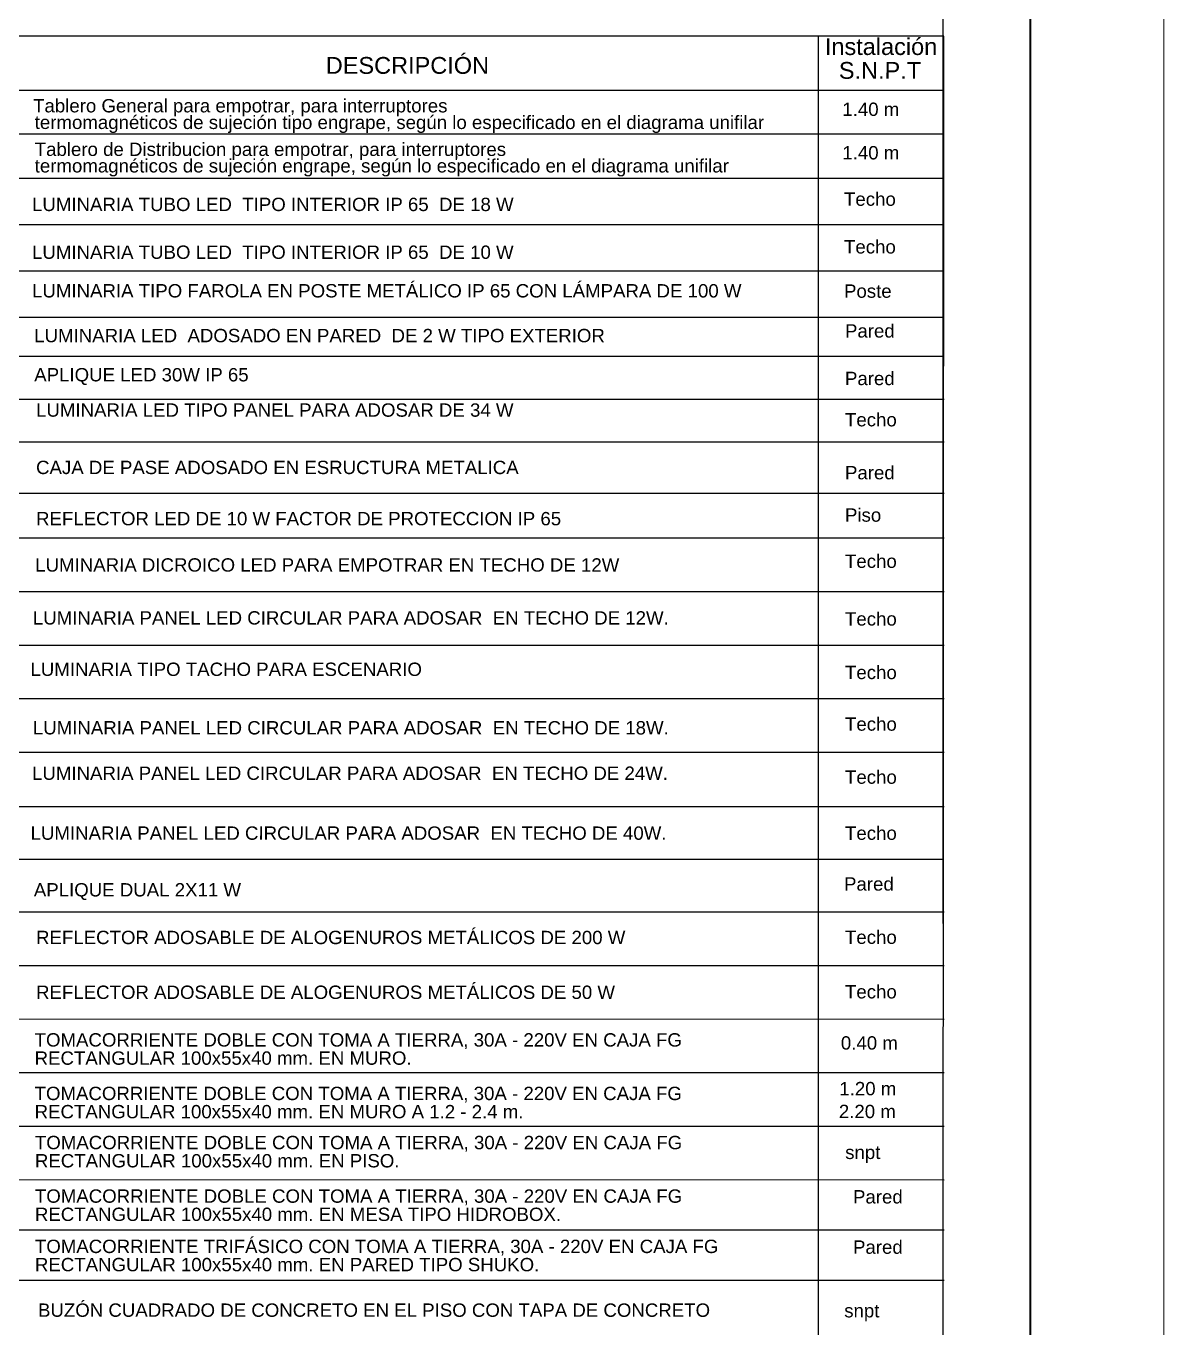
# Model space of a CAD drawing. Header units: metres. Extents: x -17 to 101, y 0 to 79.
# Drawn here: x 92.02 to 100.54, y 9.51 to 19.25 of the extents above; entities that cross this region are included whole.
import ezdxf

# ---------------------------------------------------------------- set-up
doc = ezdxf.new("R2010")
doc.units = ezdxf.units.M
doc.layers.add('ALUMBRADO', color=1, linetype='Continuous', lineweight=30)
doc.layers.add('Cotas varias El', color=253, linetype='Continuous', lineweight=13)
doc.layers.add('IE-LEYENDA', color=142, linetype='Continuous')
doc.styles.add('style1', font='arial.ttf', dxfattribs={"height": 0.35})

# ---------------------------------------------------------------- blocks, each defined once
blk = doc.blocks.new('LYYYDD')
at = {"layer": 'IE-LEYENDA', "linetype": 'Continuous'}
for p, q in [((56.73946672335497, 46.8552171266311), (56.73960652881247, 52.33081147972682)), ((56.74211320845056, 51.96422292443197), (50.52296806125527, 51.96440363499794)), ((56.02063531474278, 42.1252331077331), (56.02088869013896, 51.96424388115313)), ((56.73701656224873, 42.12521229174615), (56.74211320845056, 51.96422292443192)), ((50.52295899537843, 51.65240194706832), (56.73958920272821, 51.65222130959189)), ((50.52295172480736, 51.4021856038438), (56.7395828140865, 51.40200496634195)), ((50.52294427783715, 51.14589849982887), (56.73957627044333, 51.14571786230069)), ((50.52299376996216, 50.87966331627187), (56.73960683770851, 50.8794824800779)), ((50.52299653654779, 50.61298197936032), (56.73960864976916, 50.61280114319418)), ((50.52299930313344, 50.34630064117912), (56.73955586042425, 50.34634288177178)), ((50.52300164302123, 50.12075028045039), (56.74515975731763, 50.1205694823491)), ((50.52300419625684, 49.87463453061694), (56.74515260589892, 49.87445373278326)), ((50.5230067514956, 49.62832569912973), (56.74514544886988, 49.62814490158119)), ((50.52300980988399, 49.33351642571304), (56.74513688255688, 49.33333562850214)), ((50.52301248867301, 49.07529812137152), (56.74513044139053, 49.07511732442374)), ((50.51764954003117, 46.92239719525589), (56.73947145732537, 46.92221640691007)), ((50.52302650369501, 46.92239703901671), (56.74483827857416, 46.92221625096556)), ((50.52840825492677, 46.61406669853193), (56.74498165246746, 46.61388606269304)), ((50.52841145358703, 46.30573609302412), (56.7449726932633, 46.30555545753843)), ((50.52303578265575, 45.99740649923335), (56.74481466127954, 45.99722571213812)), ((50.52303887564268, 45.68907632143989), (56.74480678884802, 45.68889553466322)), ((50.52304196862978, 45.38074612314151), (56.74479891641595, 45.38056533668347)), ((50.52304487276844, 45.09124163042623), (56.74479152465069, 45.09106084426737)), ((50.5230217928999, 44.80173716063356), (56.74478413288602, 44.80155637401887))]:
    blk.add_line(p, q, dxfattribs=at)
at = {"layer": 'IE-LEYENDA'}
for p, q in [((50.52301568732906, 48.76696793670101), (56.74512148219751, 48.76678714010647)), ((50.52301888598504, 48.45863775203049), (56.7451125230044, 48.45845695578925)), ((50.52302208464105, 48.15030756735998), (56.74522295710394, 48.15012676800272)), ((50.5230252832971, 47.84197738268942), (56.74533339120357, 47.84179658021623)), ((50.523028538088, 47.5282361471893), (56.74533552302935, 47.52805534474876)), ((50.523028538088, 47.5282361471893), (56.74519592229499, 47.52805534880515)), ((50.51765425100285, 47.22531674923486), (56.73947616829707, 47.22513596088904))]:
    blk.add_line(p, q, dxfattribs=at)
at = {"layer": 'IE-LEYENDA', "style": 'style1'}
for s, height, p in [('Instalación ', 0.09687652535944012, (56.0578160477048, 51.85517952444449)), ('DESCRIPCIÓN', 0.09687652535944012, (53.18529809783089, 51.74683611647713)), ('S.N.P.T', 0.09687652535944012, (56.13837677371453, 51.71806964770705)), ('Tablero General para empotrar, para interruptores', 0.07680000000000001, (51.5006742877109, 51.52475306559497)), ('1.40 m', 0.07680000000000001, (56.15841514361027, 51.50433346245197)), ('termomagnéticos de sujeción tipo engrape, según lo especificado en el diagrama unifilar', 0.07680000000000001, (51.51002801932354, 51.42916629960339)), ('Tablero de Distribucion para empotrar, para interruptores', 0.07680000000000001, (51.51002351025952, 51.27398675224411)), ('1.40 m', 0.07680000000000001, (56.15840787304032, 51.25411711922764)), ('termomagnéticos de sujeción engrape, según lo especificado en el diagrama unifilar', 0.07680000000000001, (51.5100207487529, 51.17894995637909)), ('Techo', 0.07680000000000001, (56.16804699001732, 50.98708918271675)), ('LUMINARIA TUBO LED  TIPO INTERIOR IP 65  DE 18 W', 0.07680000000000001, (51.49457226235226, 50.95671226756451)), ('LUMINARIA TUBO LED  TIPO INTERIOR IP 65  DE 10 W', 0.07680000000000001, (51.49457226235226, 50.68162871910433)), ('Techo', 0.07680000000000001, (56.16804699001732, 50.71245431955424)), ('LUMINARIA TIPO FAROLA EN POSTE METÁLICO IP 65 CON LÁMPARA DE 100 W', 0.07680000000000001, (51.49461656125419, 50.45937472926646)), ('Poste', 0.07680000000000001, (56.16809128891932, 50.45765230588884)), ('Pared', 0.07680000000000001, (56.17364239646729, 50.22839926110894)), ('LUMINARIA LED  ADOSADO EN PARED  DE 2 W TIPO EXTERIOR', 0.07680000000000001, (51.50718246313627, 50.20159639566311)), ('APLIQUE LED 30W IP 65', 0.07680000000000001, (51.50718246313627, 49.97613349504506)), ('Pared', 0.07680000000000001, (56.1736202263434, 49.95469502614353)), ('LUMINARIA LED TIPO PANEL PARA ADOSAR DE 34 W ', 0.07680000000000001, (51.5177956357917, 49.77290332598034)), ('Techo', 0.07680000000000001, (56.1736202263434, 49.71724138020802)), ('CAJA DE PASE ADOSADO EN ESRUCTURA METALICA', 0.07680000000000001, (51.51778847875973, 49.44257127748117)), ('Pared', 0.07680000000000001, (56.1736202263434, 49.41236956829886)), ('Piso', 0.07680000000000001, (56.1736202263434, 49.16847206377586)), ('REFLECTOR LED DE 10 W FACTOR DE PROTECCION IP 65', 0.07680000000000001, (51.51777240936251, 49.14776200462031)), ('LUMINARIA DICROICO LED PARA EMPOTRAR EN TECHO DE 12W', 0.07680000000000001, (51.51302646505133, 48.88110418589019)), ('Techo', 0.07680000000000001, (56.1736202263434, 48.90258987298796)), ('LUMINARIA PANEL LED CIRCULAR PARA ADOSAR  EN TECHO DE 12W.', 0.07680000000000001, (51.4993591866908, 48.57643322583083)), ('Techo', 0.07680000000000001, (56.1736202263434, 48.57055044729757)), ('LUMINARIA TIPO TACHO PARA ESCENARIO', 0.07680000000000001, (51.48553019576411, 48.28051856599166)), ('Techo', 0.07680000000000001, (56.1736202263434, 48.26235845455974)), ('Techo', 0.07680000000000001, (56.17373066044299, 47.96526065451974)), ('LUMINARIA PANEL LED CIRCULAR PARA ADOSAR  EN TECHO DE 18W.', 0.07680000000000001, (51.4993591866908, 47.94375620412376)), ('LUMINARIA PANEL LED CIRCULAR PARA ADOSAR  EN TECHO DE 24W.', 0.07680000000000001, (51.49471180127293, 47.68226852903087)), ('Techo', 0.07680000000000001, (56.17373066044299, 47.65979731662439)), ('LUMINARIA PANEL LED CIRCULAR PARA ADOSAR  EN TECHO DE 40W.', 0.07680000000000001, (51.48626452533927, 47.33732793610518)), ('Techo', 0.07680000000000001, (56.17373066044299, 47.33701147307813)), ('APLIQUE DUAL 2X11 W', 0.07680000000000001, (51.50496877487917, 47.0109138670681)), ('Pared', 0.07680000000000001, (56.16820499812038, 47.04462303042052)), ('REFLECTOR ADOSABLE DE ALOGENUROS METÁLICOS DE 200 W', 0.07680000000000001, (51.51767338962228, 46.73664283146906)), ('Techo', 0.07680000000000001, (56.17357511898672, 46.73807457100776)), ('REFLECTOR ADOSABLE DE ALOGENUROS METÁLICOS DE 50 W', 0.07680000000000001, (51.51767338962228, 46.42121195182601)), ('Techo', 0.07680000000000001, (56.17357511898672, 46.42401269890635)), ('TOMACORRIENTE DOBLE CON TOMA A TIERRA, 30A - 220V EN CAJA FG ', 0.07680000000000001, (51.50945383585103, 46.14707469539064, 3.443842951148664e-08)), ('0.40 m', 0.07680000000000001, (56.14999150361227, 46.12949976319885)), ('RECTANGULAR 100x55x40 mm. EN MURO.', 0.07680000000000001, (51.50945383585103, 46.04217583294464, 3.443842951148664e-08)), ('1.20 m', 0.07680000000000001, (56.14115758740918, 45.86644660468803)), ('TOMACORRIENTE DOBLE CON TOMA A TIERRA, 30A - 220V EN CAJA FG ', 0.07680000000000001, (51.50944487665903, 45.83874451107333, 3.443842951148664e-08)), ('RECTANGULAR 100x55x40 mm. EN MURO A 1.2 - 2.4 m.', 0.07680000000000001, (51.50944487665903, 45.73384564862738, 3.443842951148664e-08)), ('2.20 m', 0.07680000000000001, (56.13835658462767, 45.73488624485405)), ('TOMACORRIENTE DOBLE CON TOMA A TIERRA, 30A - 220V EN CAJA FG', 0.07680000000000001, (51.51115017802928, 45.55611095374895, 3.443842951148664e-08)), ('snpt', 0.07680000000000001, (56.17490081687915, 45.49945042986944)), ('RECTANGULAR 100x55x40 mm. EN PISO.', 0.07680000000000001, (51.51115017802928, 45.45121209130295, 3.443842951148664e-08)), ('TOMACORRIENTE DOBLE CON TOMA A TIERRA, 30A - 220V EN CAJA FG ', 0.07680000000000001, (51.51114121883737, 45.24778076943169, 3.443842951148664e-08)), ('Pared', 0.07680000000000001, (56.21983243710447, 45.24351118600282)), ('RECTANGULAR 100x55x40 mm. EN MESA TIPO HIDROBOX.', 0.07680000000000001, (51.51114121883737, 45.14288190698574, 3.443842951148664e-08)), ('TOMACORRIENTE TRIFÁSICO CON TOMA A TIERRA, 30A - 220V EN CAJA FG ', 0.07680000000000001, (51.51113280666615, 44.95827627864007, 3.443842951148664e-08)), ('Pared', 0.07680000000000001, (56.21982402493327, 44.95400669521121)), ('RECTANGULAR 100x55x40 mm. EN PARED TIPO SHUKO.', 0.07680000000000001, (51.51113280666615, 44.85337741619407, 3.443842951148664e-08)), ('BUZÓN CUADRADO DE CONCRETO EN EL PISO CON TAPA DE CONCRETO', 0.07680000000000001, (51.52890180445153, 44.59114682384632)), ('snpt', 0.07680000000000001, (56.16936740733799, 44.58785319219052))]:
    blk.add_text(s, height=height, rotation=359.9983351830777, dxfattribs=at).set_placement(p)

msp = doc.modelspace()

# ---------------------------------------------------------------- linework, layer by layer
at = {"layer": 'Cotas varias El'}
msp.add_lwpolyline([(50.4390418131951, 35.4999998817913), (100.5390418131951, 35.4999998817913), (100.5390418131951, -1.182087032702839e-07), (50.4390418131951, -1.182087032702839e-07), (50.4390418131951, 35.4999998817913)], dxfattribs=at)
at = {"layer": 'Cotas varias El', "lineweight": 40}
msp.add_lwpolyline([(51.4390418131951, 34.4999998817913), (99.53904181319513, 34.4999998817913), (99.53904181319513, 0.9999998817912967), (51.4390418131951, 0.9999998817912967)], close=True, dxfattribs=at)

# ---------------------------------------------------------------- next in the draw order: block references
at = {"layer": 'ALUMBRADO', "xscale": 1.3, "yscale": 1.3, "zscale": 1.3}
msp.add_blockref('LYYYDD', (25.12656216172712, -48.37659222522004), dxfattribs=at)

doc.saveas('drawing.dxf')
